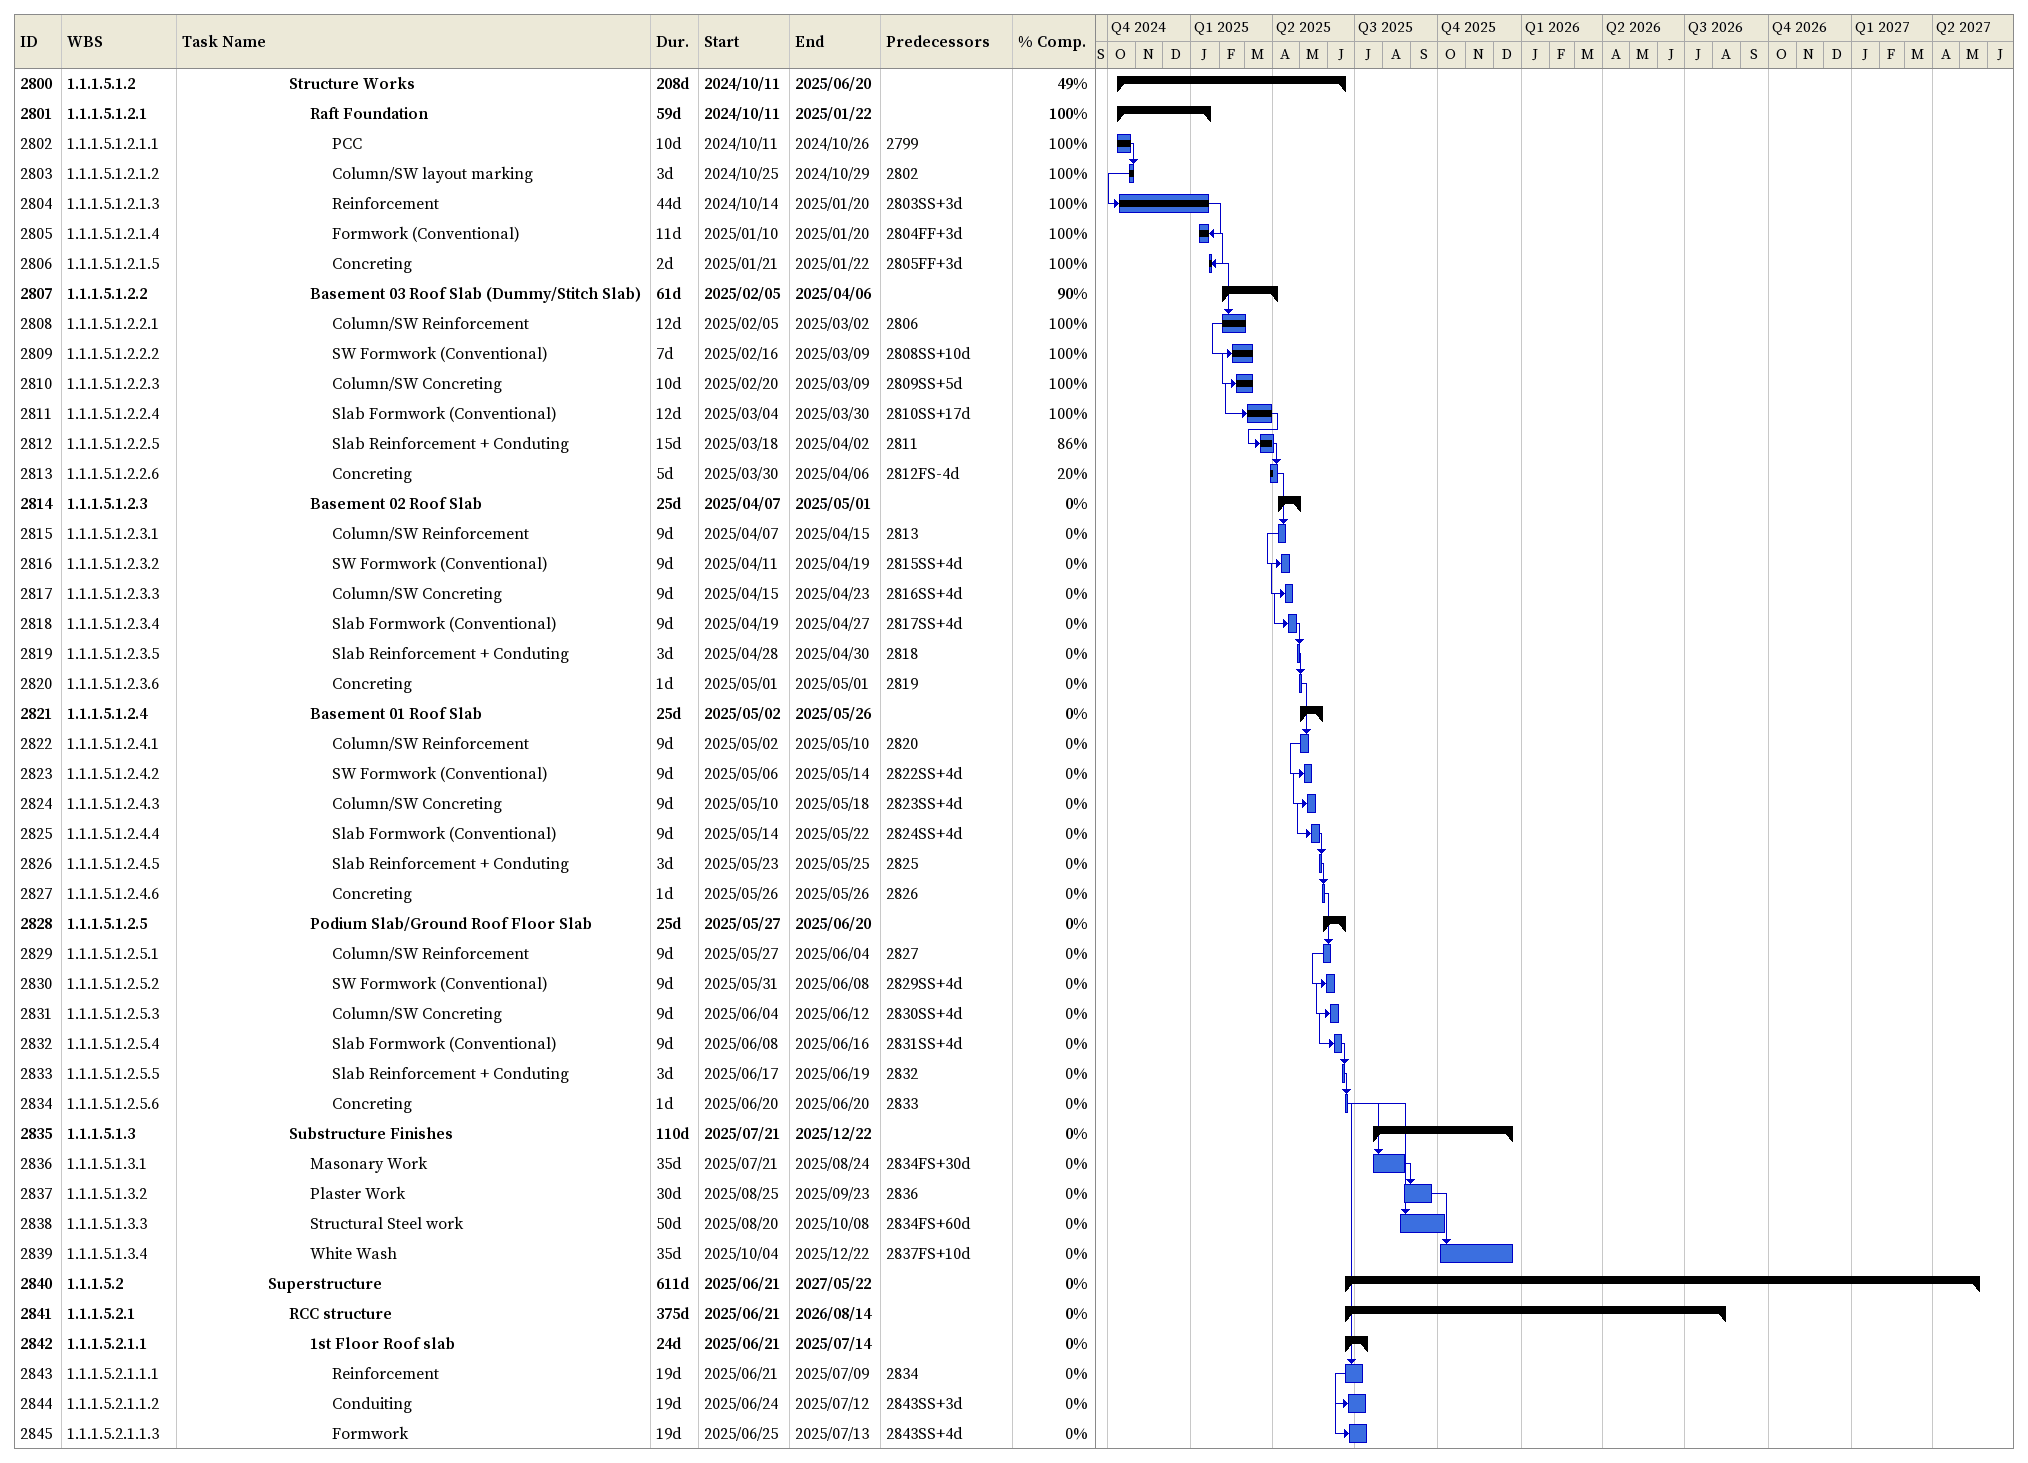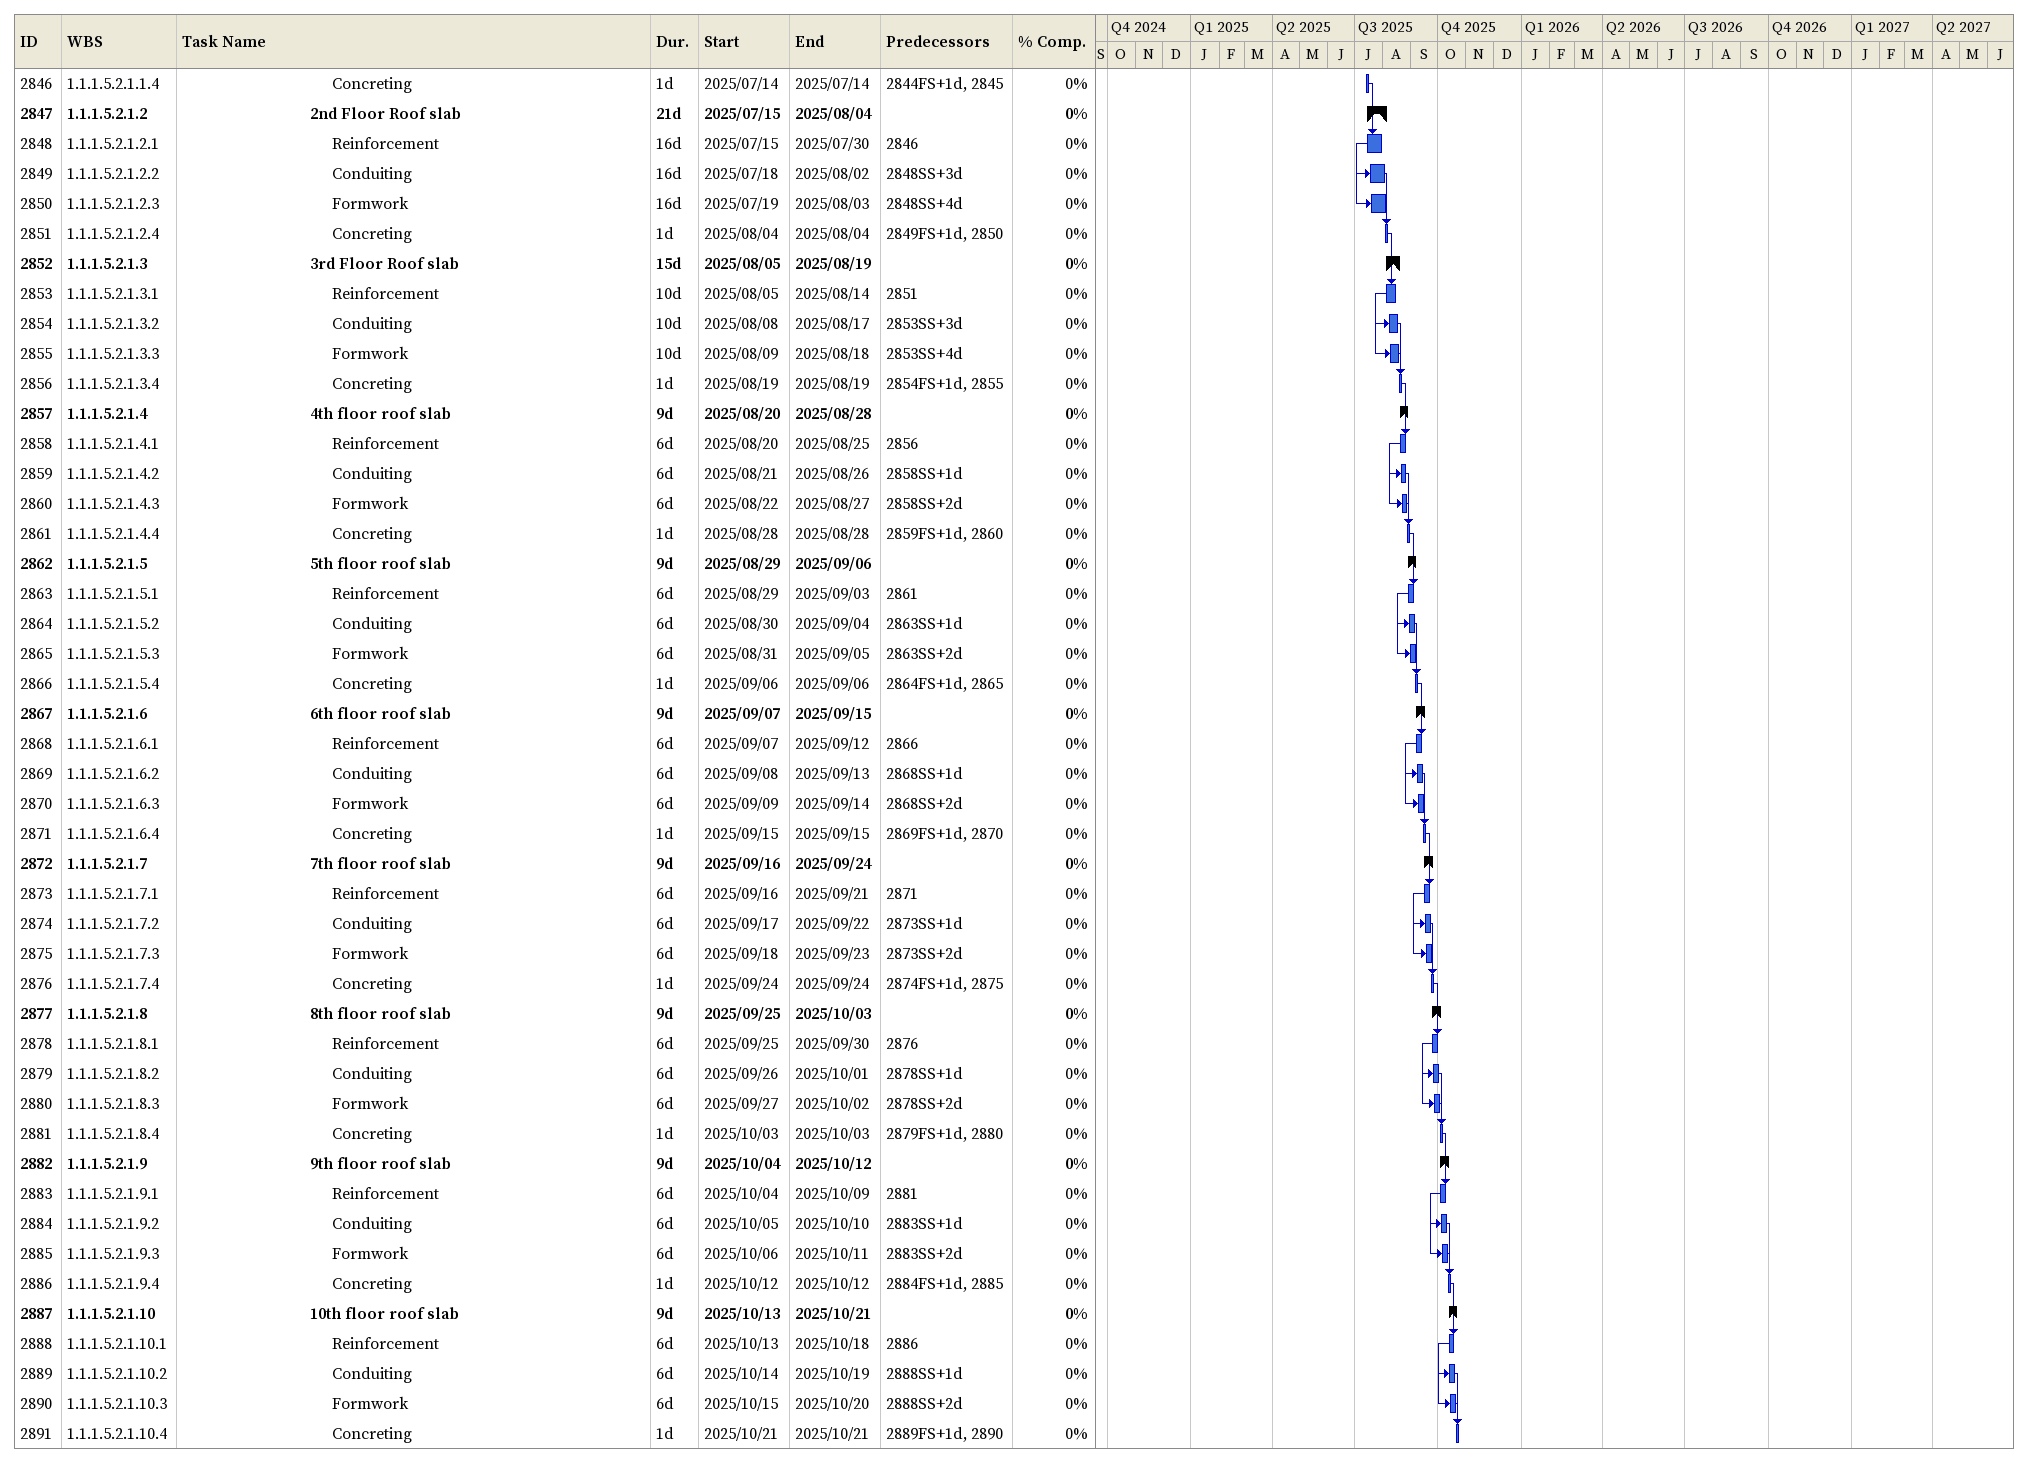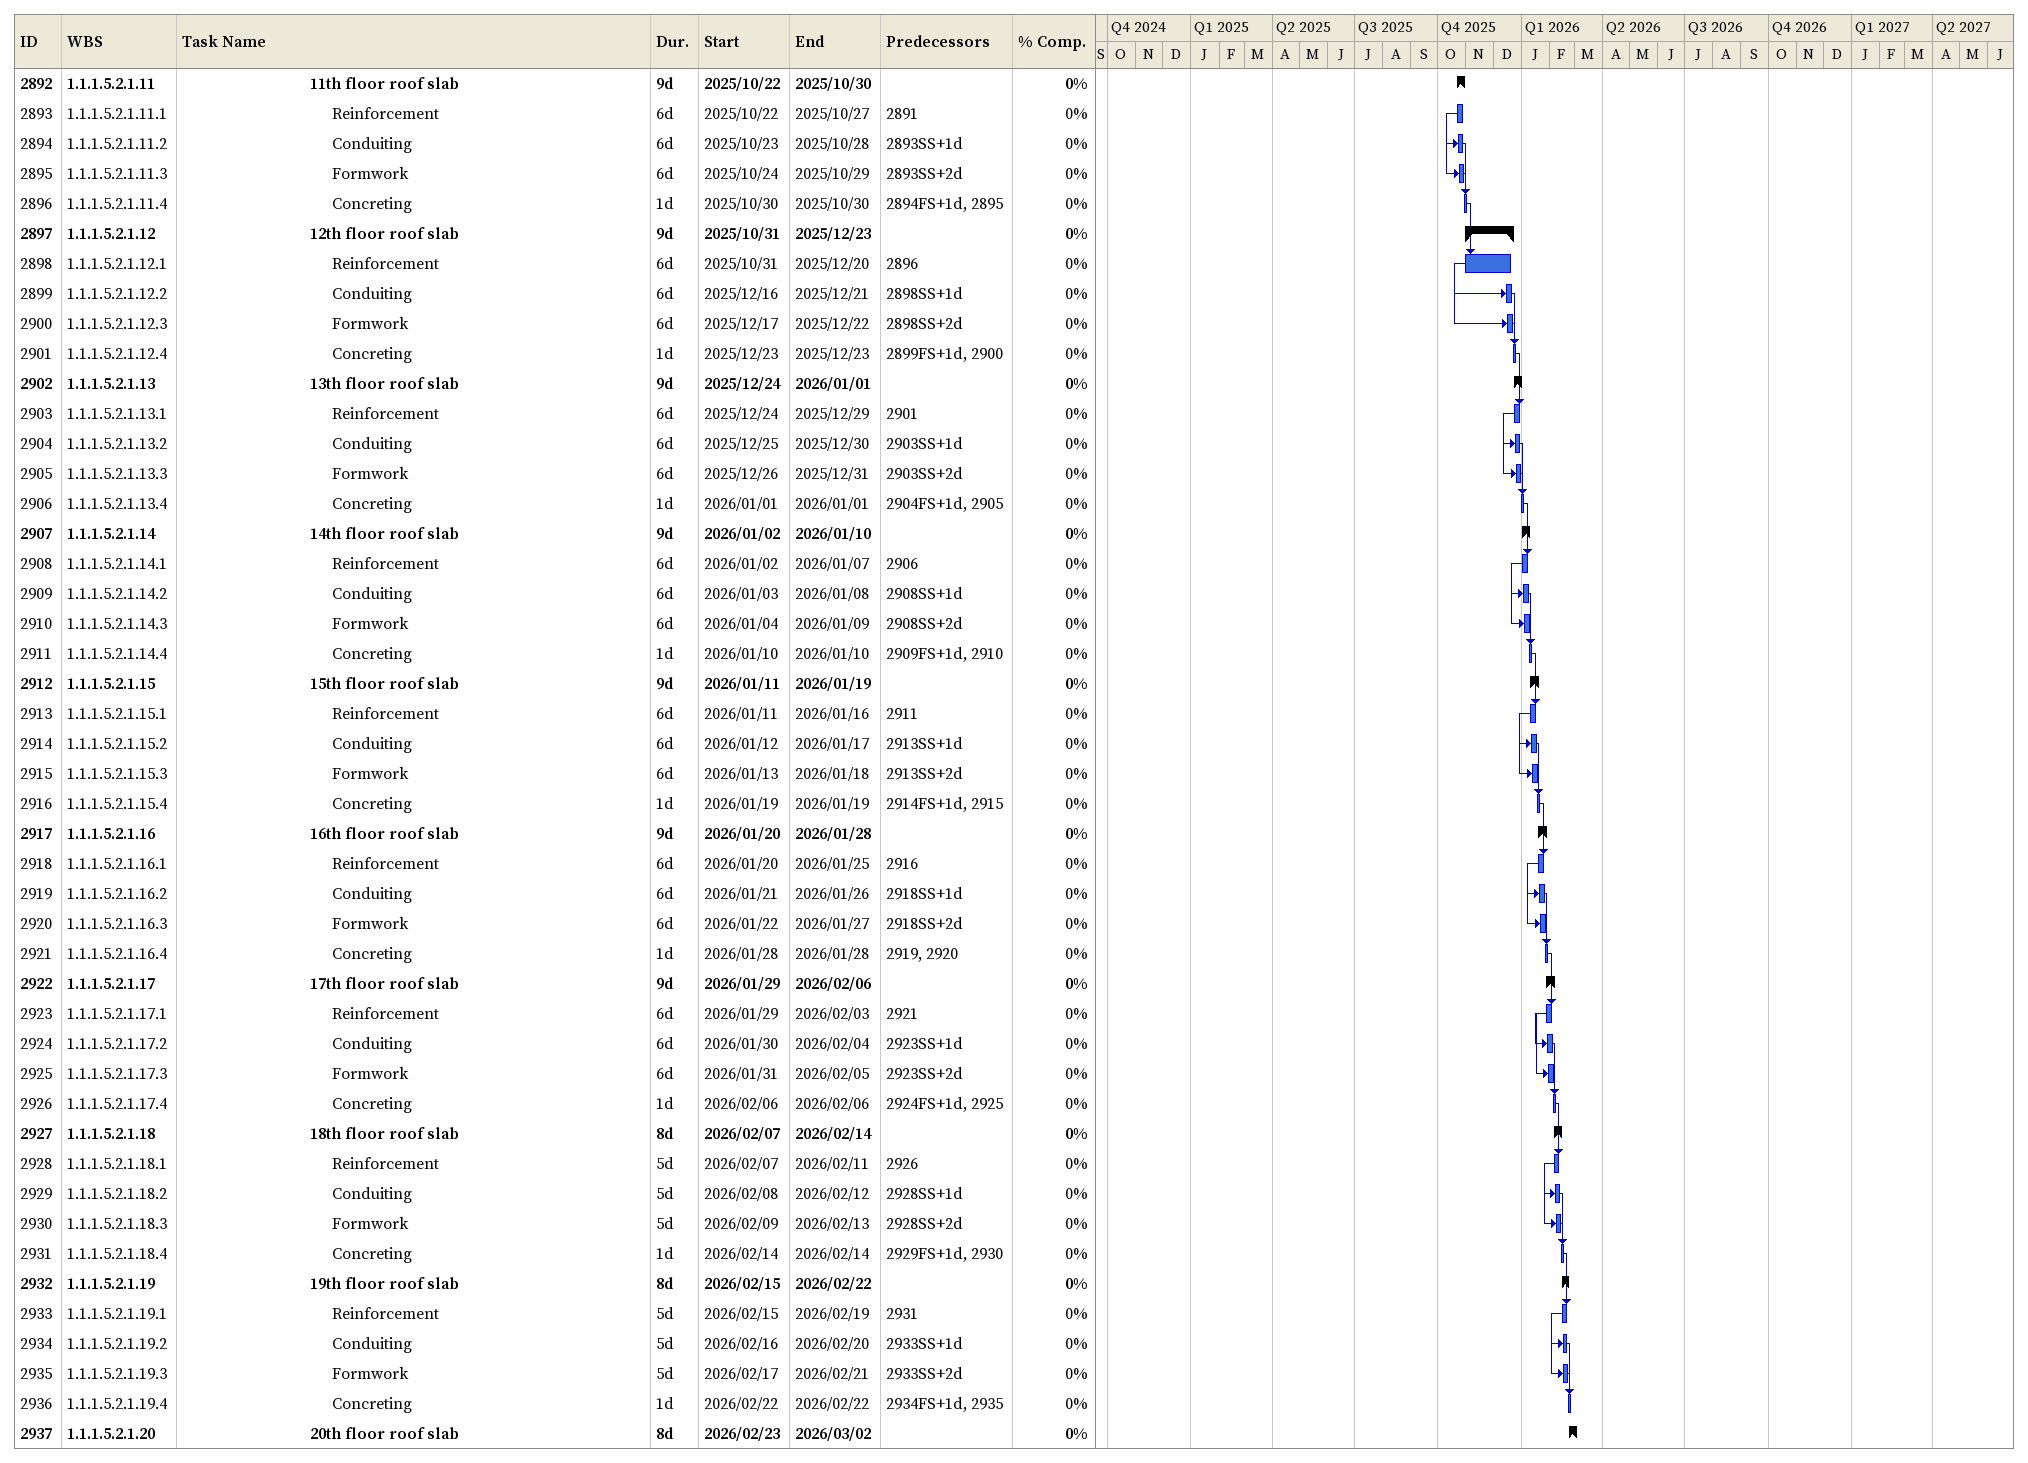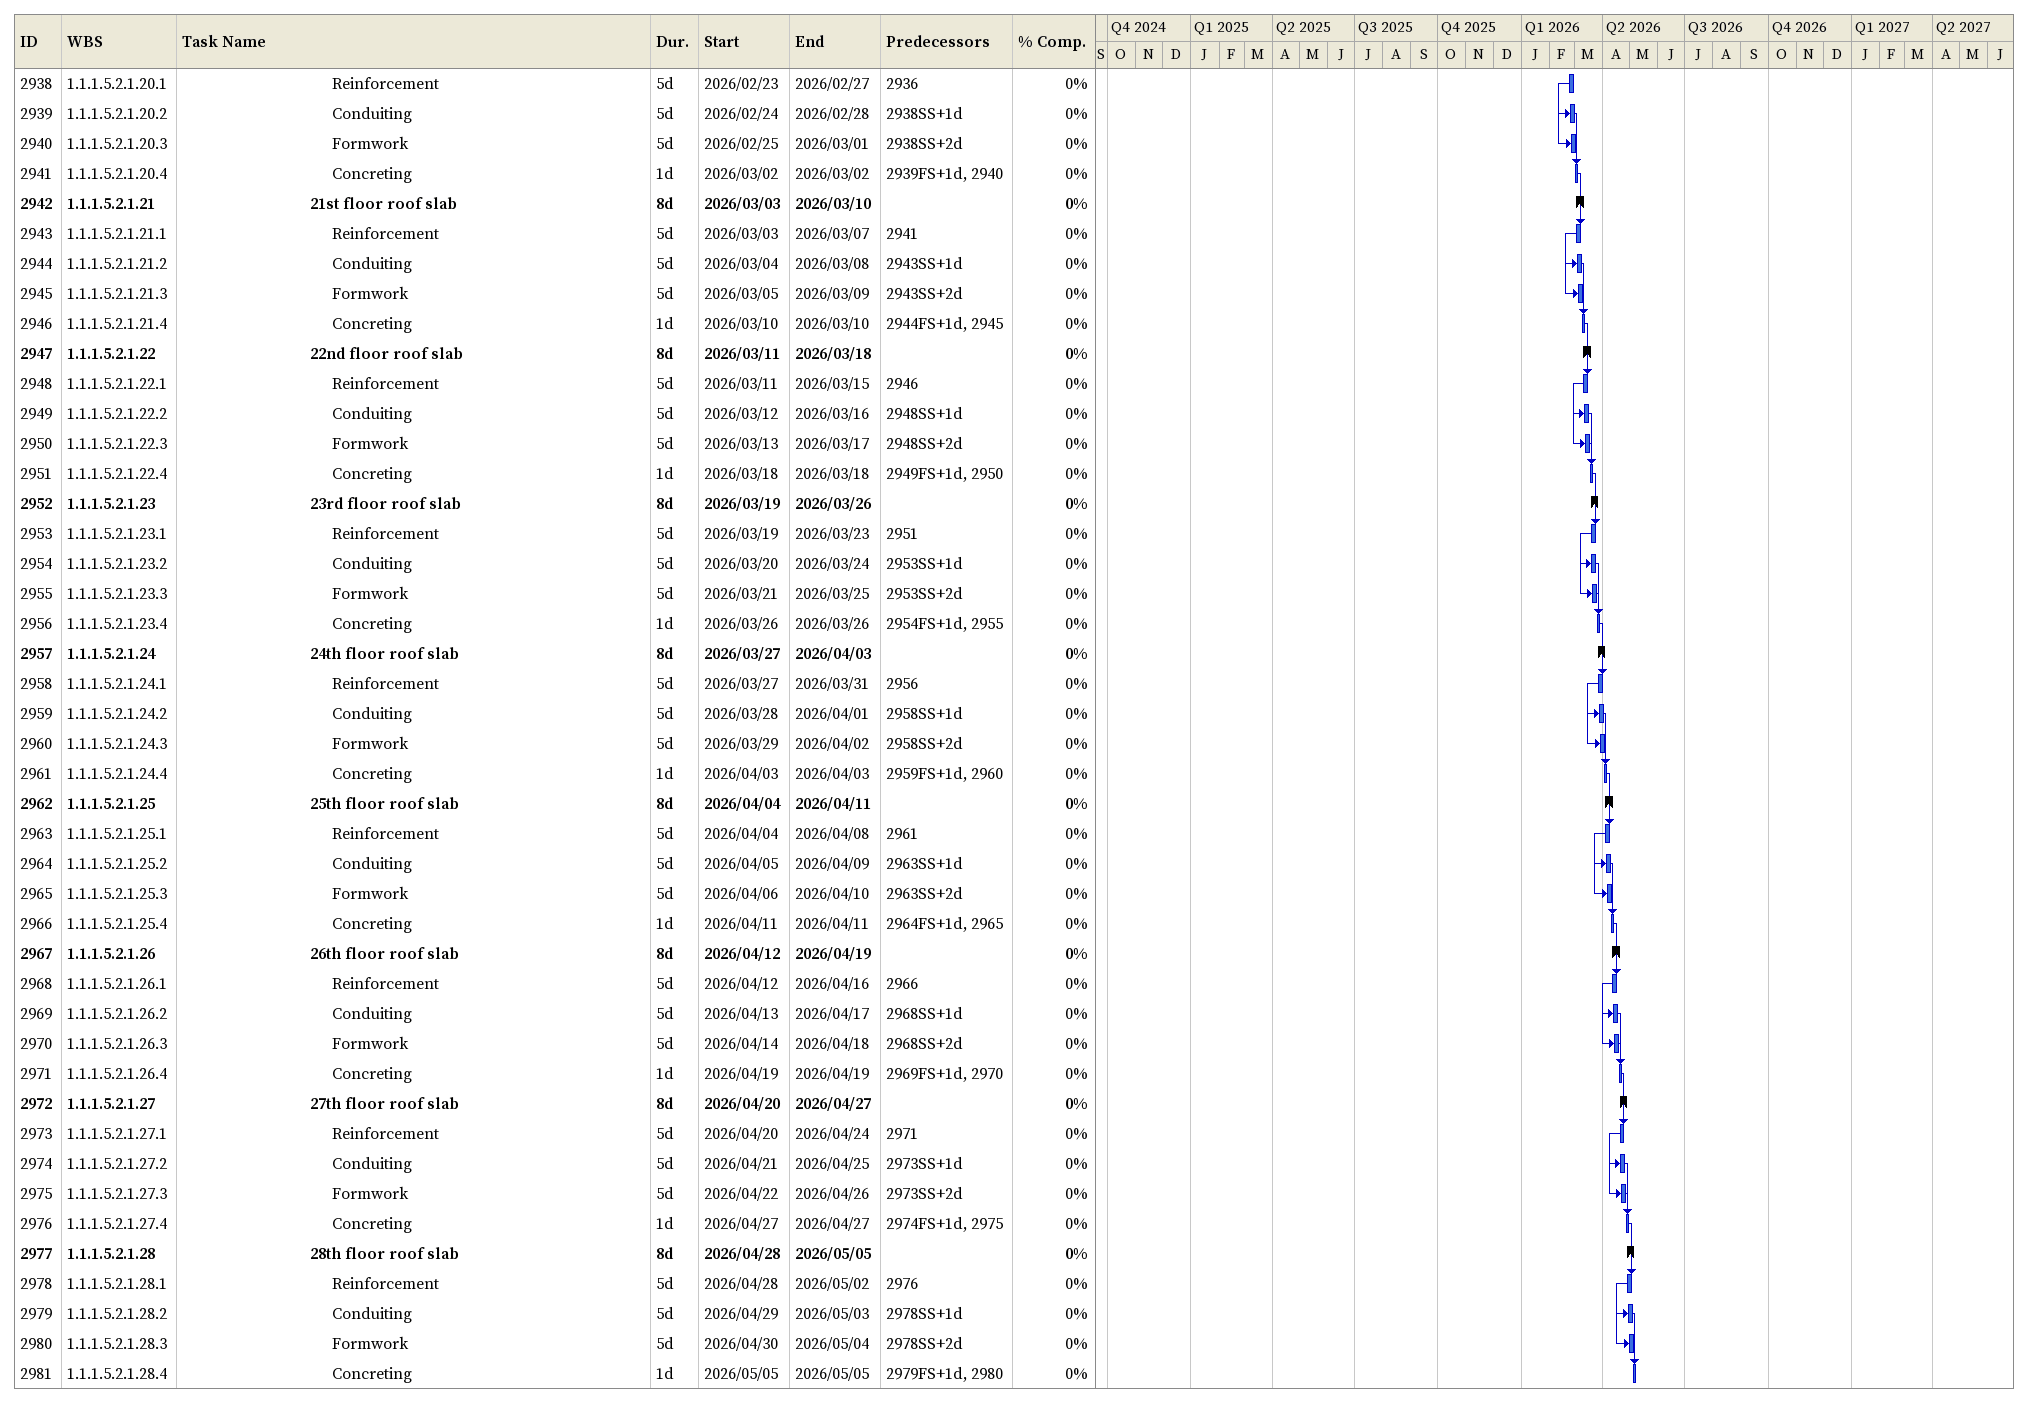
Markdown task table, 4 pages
| ID | WBS | Task | Duration | Start | Finish | Predecessors | % complete |
|---|---|---|---|---|---|---|---|
| 2800 | 1.1.1.5.1.2 | **Structure Works** | 208d | 2024-10-11 | 2025-06-20 |  | 49 |
| 2801 | 1.1.1.5.1.2.1 | **Raft Foundation** | 59d | 2024-10-11 | 2025-01-22 |  | 100 |
| 2802 | 1.1.1.5.1.2.1.1 | PCC | 10d | 2024-10-11 | 2024-10-26 | 2799 | 100 |
| 2803 | 1.1.1.5.1.2.1.2 | Column/SW layout marking | 3d | 2024-10-25 | 2024-10-29 | 2802 | 100 |
| 2804 | 1.1.1.5.1.2.1.3 | Reinforcement | 44d | 2024-10-14 | 2025-01-20 | 2803SS+3d | 100 |
| 2805 | 1.1.1.5.1.2.1.4 | Formwork (Conventional) | 11d | 2025-01-10 | 2025-01-20 | 2804FF+3d | 100 |
| 2806 | 1.1.1.5.1.2.1.5 | Concreting | 2d | 2025-01-21 | 2025-01-22 | 2805FF+3d | 100 |
| 2807 | 1.1.1.5.1.2.2 | **Basement 03 Roof Slab (Dummy/Stitch Slab)** | 61d | 2025-02-05 | 2025-04-06 |  | 90 |
| 2808 | 1.1.1.5.1.2.2.1 | Column/SW Reinforcement | 12d | 2025-02-05 | 2025-03-02 | 2806 | 100 |
| 2809 | 1.1.1.5.1.2.2.2 | SW Formwork (Conventional) | 7d | 2025-02-16 | 2025-03-09 | 2808SS+10d | 100 |
| 2810 | 1.1.1.5.1.2.2.3 | Column/SW Concreting | 10d | 2025-02-20 | 2025-03-09 | 2809SS+5d | 100 |
| 2811 | 1.1.1.5.1.2.2.4 | Slab Formwork (Conventional) | 12d | 2025-03-04 | 2025-03-30 | 2810SS+17d | 100 |
| 2812 | 1.1.1.5.1.2.2.5 | Slab Reinforcement + Conduting | 15d | 2025-03-18 | 2025-04-02 | 2811 | 86 |
| 2813 | 1.1.1.5.1.2.2.6 | Concreting | 5d | 2025-03-30 | 2025-04-06 | 2812FS-4d | 20 |
| 2814 | 1.1.1.5.1.2.3 | **Basement 02 Roof Slab** | 25d | 2025-04-07 | 2025-05-01 |  | 0 |
| 2815 | 1.1.1.5.1.2.3.1 | Column/SW Reinforcement | 9d | 2025-04-07 | 2025-04-15 | 2813 | 0 |
| 2816 | 1.1.1.5.1.2.3.2 | SW Formwork (Conventional) | 9d | 2025-04-11 | 2025-04-19 | 2815SS+4d | 0 |
| 2817 | 1.1.1.5.1.2.3.3 | Column/SW Concreting | 9d | 2025-04-15 | 2025-04-23 | 2816SS+4d | 0 |
| 2818 | 1.1.1.5.1.2.3.4 | Slab Formwork (Conventional) | 9d | 2025-04-19 | 2025-04-27 | 2817SS+4d | 0 |
| 2819 | 1.1.1.5.1.2.3.5 | Slab Reinforcement + Conduting | 3d | 2025-04-28 | 2025-04-30 | 2818 | 0 |
| 2820 | 1.1.1.5.1.2.3.6 | Concreting | 1d | 2025-05-01 | 2025-05-01 | 2819 | 0 |
| 2821 | 1.1.1.5.1.2.4 | **Basement 01 Roof Slab** | 25d | 2025-05-02 | 2025-05-26 |  | 0 |
| 2822 | 1.1.1.5.1.2.4.1 | Column/SW Reinforcement | 9d | 2025-05-02 | 2025-05-10 | 2820 | 0 |
| 2823 | 1.1.1.5.1.2.4.2 | SW Formwork (Conventional) | 9d | 2025-05-06 | 2025-05-14 | 2822SS+4d | 0 |
| 2824 | 1.1.1.5.1.2.4.3 | Column/SW Concreting | 9d | 2025-05-10 | 2025-05-18 | 2823SS+4d | 0 |
| 2825 | 1.1.1.5.1.2.4.4 | Slab Formwork (Conventional) | 9d | 2025-05-14 | 2025-05-22 | 2824SS+4d | 0 |
| 2826 | 1.1.1.5.1.2.4.5 | Slab Reinforcement + Conduting | 3d | 2025-05-23 | 2025-05-25 | 2825 | 0 |
| 2827 | 1.1.1.5.1.2.4.6 | Concreting | 1d | 2025-05-26 | 2025-05-26 | 2826 | 0 |
| 2828 | 1.1.1.5.1.2.5 | **Podium Slab/Ground Roof Floor Slab** | 25d | 2025-05-27 | 2025-06-20 |  | 0 |
| 2829 | 1.1.1.5.1.2.5.1 | Column/SW Reinforcement | 9d | 2025-05-27 | 2025-06-04 | 2827 | 0 |
| 2830 | 1.1.1.5.1.2.5.2 | SW Formwork (Conventional) | 9d | 2025-05-31 | 2025-06-08 | 2829SS+4d | 0 |
| 2831 | 1.1.1.5.1.2.5.3 | Column/SW Concreting | 9d | 2025-06-04 | 2025-06-12 | 2830SS+4d | 0 |
| 2832 | 1.1.1.5.1.2.5.4 | Slab Formwork (Conventional) | 9d | 2025-06-08 | 2025-06-16 | 2831SS+4d | 0 |
| 2833 | 1.1.1.5.1.2.5.5 | Slab Reinforcement + Conduting | 3d | 2025-06-17 | 2025-06-19 | 2832 | 0 |
| 2834 | 1.1.1.5.1.2.5.6 | Concreting | 1d | 2025-06-20 | 2025-06-20 | 2833 | 0 |
| 2835 | 1.1.1.5.1.3 | **Substructure Finishes** | 110d | 2025-07-21 | 2025-12-22 |  | 0 |
| 2836 | 1.1.1.5.1.3.1 | Masonary Work | 35d | 2025-07-21 | 2025-08-24 | 2834FS+30d | 0 |
| 2837 | 1.1.1.5.1.3.2 | Plaster Work | 30d | 2025-08-25 | 2025-09-23 | 2836 | 0 |
| 2838 | 1.1.1.5.1.3.3 | Structural Steel work | 50d | 2025-08-20 | 2025-10-08 | 2834FS+60d | 0 |
| 2839 | 1.1.1.5.1.3.4 | White Wash | 35d | 2025-10-04 | 2025-12-22 | 2837FS+10d | 0 |
| 2840 | 1.1.1.5.2 | **Superstructure** | 611d | 2025-06-21 | 2027-05-22 |  | 0 |
| 2841 | 1.1.1.5.2.1 | **RCC structure** | 375d | 2025-06-21 | 2026-08-14 |  | 0 |
| 2842 | 1.1.1.5.2.1.1 | **1st Floor Roof slab** | 24d | 2025-06-21 | 2025-07-14 |  | 0 |
| 2843 | 1.1.1.5.2.1.1.1 | Reinforcement | 19d | 2025-06-21 | 2025-07-09 | 2834 | 0 |
| 2844 | 1.1.1.5.2.1.1.2 | Conduiting | 19d | 2025-06-24 | 2025-07-12 | 2843SS+3d | 0 |
| 2845 | 1.1.1.5.2.1.1.3 | Formwork | 19d | 2025-06-25 | 2025-07-13 | 2843SS+4d | 0 |
| 2846 | 1.1.1.5.2.1.1.4 | Concreting | 1d | 2025-07-14 | 2025-07-14 | 2844FS+1d, 2845 | 0 |
| 2847 | 1.1.1.5.2.1.2 | **2nd Floor Roof slab** | 21d | 2025-07-15 | 2025-08-04 |  | 0 |
| 2848 | 1.1.1.5.2.1.2.1 | Reinforcement | 16d | 2025-07-15 | 2025-07-30 | 2846 | 0 |
| 2849 | 1.1.1.5.2.1.2.2 | Conduiting | 16d | 2025-07-18 | 2025-08-02 | 2848SS+3d | 0 |
| 2850 | 1.1.1.5.2.1.2.3 | Formwork | 16d | 2025-07-19 | 2025-08-03 | 2848SS+4d | 0 |
| 2851 | 1.1.1.5.2.1.2.4 | Concreting | 1d | 2025-08-04 | 2025-08-04 | 2849FS+1d, 2850 | 0 |
| 2852 | 1.1.1.5.2.1.3 | **3rd Floor Roof slab** | 15d | 2025-08-05 | 2025-08-19 |  | 0 |
| 2853 | 1.1.1.5.2.1.3.1 | Reinforcement | 10d | 2025-08-05 | 2025-08-14 | 2851 | 0 |
| 2854 | 1.1.1.5.2.1.3.2 | Conduiting | 10d | 2025-08-08 | 2025-08-17 | 2853SS+3d | 0 |
| 2855 | 1.1.1.5.2.1.3.3 | Formwork | 10d | 2025-08-09 | 2025-08-18 | 2853SS+4d | 0 |
| 2856 | 1.1.1.5.2.1.3.4 | Concreting | 1d | 2025-08-19 | 2025-08-19 | 2854FS+1d, 2855 | 0 |
| 2857 | 1.1.1.5.2.1.4 | **4th floor roof slab** | 9d | 2025-08-20 | 2025-08-28 |  | 0 |
| 2858 | 1.1.1.5.2.1.4.1 | Reinforcement | 6d | 2025-08-20 | 2025-08-25 | 2856 | 0 |
| 2859 | 1.1.1.5.2.1.4.2 | Conduiting | 6d | 2025-08-21 | 2025-08-26 | 2858SS+1d | 0 |
| 2860 | 1.1.1.5.2.1.4.3 | Formwork | 6d | 2025-08-22 | 2025-08-27 | 2858SS+2d | 0 |
| 2861 | 1.1.1.5.2.1.4.4 | Concreting | 1d | 2025-08-28 | 2025-08-28 | 2859FS+1d, 2860 | 0 |
| 2862 | 1.1.1.5.2.1.5 | **5th floor roof slab** | 9d | 2025-08-29 | 2025-09-06 |  | 0 |
| 2863 | 1.1.1.5.2.1.5.1 | Reinforcement | 6d | 2025-08-29 | 2025-09-03 | 2861 | 0 |
| 2864 | 1.1.1.5.2.1.5.2 | Conduiting | 6d | 2025-08-30 | 2025-09-04 | 2863SS+1d | 0 |
| 2865 | 1.1.1.5.2.1.5.3 | Formwork | 6d | 2025-08-31 | 2025-09-05 | 2863SS+2d | 0 |
| 2866 | 1.1.1.5.2.1.5.4 | Concreting | 1d | 2025-09-06 | 2025-09-06 | 2864FS+1d, 2865 | 0 |
| 2867 | 1.1.1.5.2.1.6 | **6th floor roof slab** | 9d | 2025-09-07 | 2025-09-15 |  | 0 |
| 2868 | 1.1.1.5.2.1.6.1 | Reinforcement | 6d | 2025-09-07 | 2025-09-12 | 2866 | 0 |
| 2869 | 1.1.1.5.2.1.6.2 | Conduiting | 6d | 2025-09-08 | 2025-09-13 | 2868SS+1d | 0 |
| 2870 | 1.1.1.5.2.1.6.3 | Formwork | 6d | 2025-09-09 | 2025-09-14 | 2868SS+2d | 0 |
| 2871 | 1.1.1.5.2.1.6.4 | Concreting | 1d | 2025-09-15 | 2025-09-15 | 2869FS+1d, 2870 | 0 |
| 2872 | 1.1.1.5.2.1.7 | **7th floor roof slab** | 9d | 2025-09-16 | 2025-09-24 |  | 0 |
| 2873 | 1.1.1.5.2.1.7.1 | Reinforcement | 6d | 2025-09-16 | 2025-09-21 | 2871 | 0 |
| 2874 | 1.1.1.5.2.1.7.2 | Conduiting | 6d | 2025-09-17 | 2025-09-22 | 2873SS+1d | 0 |
| 2875 | 1.1.1.5.2.1.7.3 | Formwork | 6d | 2025-09-18 | 2025-09-23 | 2873SS+2d | 0 |
| 2876 | 1.1.1.5.2.1.7.4 | Concreting | 1d | 2025-09-24 | 2025-09-24 | 2874FS+1d, 2875 | 0 |
| 2877 | 1.1.1.5.2.1.8 | **8th floor roof slab** | 9d | 2025-09-25 | 2025-10-03 |  | 0 |
| 2878 | 1.1.1.5.2.1.8.1 | Reinforcement | 6d | 2025-09-25 | 2025-09-30 | 2876 | 0 |
| 2879 | 1.1.1.5.2.1.8.2 | Conduiting | 6d | 2025-09-26 | 2025-10-01 | 2878SS+1d | 0 |
| 2880 | 1.1.1.5.2.1.8.3 | Formwork | 6d | 2025-09-27 | 2025-10-02 | 2878SS+2d | 0 |
| 2881 | 1.1.1.5.2.1.8.4 | Concreting | 1d | 2025-10-03 | 2025-10-03 | 2879FS+1d, 2880 | 0 |
| 2882 | 1.1.1.5.2.1.9 | **9th floor roof slab** | 9d | 2025-10-04 | 2025-10-12 |  | 0 |
| 2883 | 1.1.1.5.2.1.9.1 | Reinforcement | 6d | 2025-10-04 | 2025-10-09 | 2881 | 0 |
| 2884 | 1.1.1.5.2.1.9.2 | Conduiting | 6d | 2025-10-05 | 2025-10-10 | 2883SS+1d | 0 |
| 2885 | 1.1.1.5.2.1.9.3 | Formwork | 6d | 2025-10-06 | 2025-10-11 | 2883SS+2d | 0 |
| 2886 | 1.1.1.5.2.1.9.4 | Concreting | 1d | 2025-10-12 | 2025-10-12 | 2884FS+1d, 2885 | 0 |
| 2887 | 1.1.1.5.2.1.10 | **10th floor roof slab** | 9d | 2025-10-13 | 2025-10-21 |  | 0 |
| 2888 | 1.1.1.5.2.1.10.1 | Reinforcement | 6d | 2025-10-13 | 2025-10-18 | 2886 | 0 |
| 2889 | 1.1.1.5.2.1.10.2 | Conduiting | 6d | 2025-10-14 | 2025-10-19 | 2888SS+1d | 0 |
| 2890 | 1.1.1.5.2.1.10.3 | Formwork | 6d | 2025-10-15 | 2025-10-20 | 2888SS+2d | 0 |
| 2891 | 1.1.1.5.2.1.10.4 | Concreting | 1d | 2025-10-21 | 2025-10-21 | 2889FS+1d, 2890 | 0 |
| 2892 | 1.1.1.5.2.1.11 | **11th floor roof slab** | 9d | 2025-10-22 | 2025-10-30 |  | 0 |
| 2893 | 1.1.1.5.2.1.11.1 | Reinforcement | 6d | 2025-10-22 | 2025-10-27 | 2891 | 0 |
| 2894 | 1.1.1.5.2.1.11.2 | Conduiting | 6d | 2025-10-23 | 2025-10-28 | 2893SS+1d | 0 |
| 2895 | 1.1.1.5.2.1.11.3 | Formwork | 6d | 2025-10-24 | 2025-10-29 | 2893SS+2d | 0 |
| 2896 | 1.1.1.5.2.1.11.4 | Concreting | 1d | 2025-10-30 | 2025-10-30 | 2894FS+1d, 2895 | 0 |
| 2897 | 1.1.1.5.2.1.12 | **12th floor roof slab** | 9d | 2025-10-31 | 2025-12-23 |  | 0 |
| 2898 | 1.1.1.5.2.1.12.1 | Reinforcement | 6d | 2025-10-31 | 2025-12-20 | 2896 | 0 |
| 2899 | 1.1.1.5.2.1.12.2 | Conduiting | 6d | 2025-12-16 | 2025-12-21 | 2898SS+1d | 0 |
| 2900 | 1.1.1.5.2.1.12.3 | Formwork | 6d | 2025-12-17 | 2025-12-22 | 2898SS+2d | 0 |
| 2901 | 1.1.1.5.2.1.12.4 | Concreting | 1d | 2025-12-23 | 2025-12-23 | 2899FS+1d, 2900 | 0 |
| 2902 | 1.1.1.5.2.1.13 | **13th floor roof slab** | 9d | 2025-12-24 | 2026-01-01 |  | 0 |
| 2903 | 1.1.1.5.2.1.13.1 | Reinforcement | 6d | 2025-12-24 | 2025-12-29 | 2901 | 0 |
| 2904 | 1.1.1.5.2.1.13.2 | Conduiting | 6d | 2025-12-25 | 2025-12-30 | 2903SS+1d | 0 |
| 2905 | 1.1.1.5.2.1.13.3 | Formwork | 6d | 2025-12-26 | 2025-12-31 | 2903SS+2d | 0 |
| 2906 | 1.1.1.5.2.1.13.4 | Concreting | 1d | 2026-01-01 | 2026-01-01 | 2904FS+1d, 2905 | 0 |
| 2907 | 1.1.1.5.2.1.14 | **14th floor roof slab** | 9d | 2026-01-02 | 2026-01-10 |  | 0 |
| 2908 | 1.1.1.5.2.1.14.1 | Reinforcement | 6d | 2026-01-02 | 2026-01-07 | 2906 | 0 |
| 2909 | 1.1.1.5.2.1.14.2 | Conduiting | 6d | 2026-01-03 | 2026-01-08 | 2908SS+1d | 0 |
| 2910 | 1.1.1.5.2.1.14.3 | Formwork | 6d | 2026-01-04 | 2026-01-09 | 2908SS+2d | 0 |
| 2911 | 1.1.1.5.2.1.14.4 | Concreting | 1d | 2026-01-10 | 2026-01-10 | 2909FS+1d, 2910 | 0 |
| 2912 | 1.1.1.5.2.1.15 | **15th floor roof slab** | 9d | 2026-01-11 | 2026-01-19 |  | 0 |
| 2913 | 1.1.1.5.2.1.15.1 | Reinforcement | 6d | 2026-01-11 | 2026-01-16 | 2911 | 0 |
| 2914 | 1.1.1.5.2.1.15.2 | Conduiting | 6d | 2026-01-12 | 2026-01-17 | 2913SS+1d | 0 |
| 2915 | 1.1.1.5.2.1.15.3 | Formwork | 6d | 2026-01-13 | 2026-01-18 | 2913SS+2d | 0 |
| 2916 | 1.1.1.5.2.1.15.4 | Concreting | 1d | 2026-01-19 | 2026-01-19 | 2914FS+1d, 2915 | 0 |
| 2917 | 1.1.1.5.2.1.16 | **16th floor roof slab** | 9d | 2026-01-20 | 2026-01-28 |  | 0 |
| 2918 | 1.1.1.5.2.1.16.1 | Reinforcement | 6d | 2026-01-20 | 2026-01-25 | 2916 | 0 |
| 2919 | 1.1.1.5.2.1.16.2 | Conduiting | 6d | 2026-01-21 | 2026-01-26 | 2918SS+1d | 0 |
| 2920 | 1.1.1.5.2.1.16.3 | Formwork | 6d | 2026-01-22 | 2026-01-27 | 2918SS+2d | 0 |
| 2921 | 1.1.1.5.2.1.16.4 | Concreting | 1d | 2026-01-28 | 2026-01-28 | 2919, 2920 | 0 |
| 2922 | 1.1.1.5.2.1.17 | **17th floor roof slab** | 9d | 2026-01-29 | 2026-02-06 |  | 0 |
| 2923 | 1.1.1.5.2.1.17.1 | Reinforcement | 6d | 2026-01-29 | 2026-02-03 | 2921 | 0 |
| 2924 | 1.1.1.5.2.1.17.2 | Conduiting | 6d | 2026-01-30 | 2026-02-04 | 2923SS+1d | 0 |
| 2925 | 1.1.1.5.2.1.17.3 | Formwork | 6d | 2026-01-31 | 2026-02-05 | 2923SS+2d | 0 |
| 2926 | 1.1.1.5.2.1.17.4 | Concreting | 1d | 2026-02-06 | 2026-02-06 | 2924FS+1d, 2925 | 0 |
| 2927 | 1.1.1.5.2.1.18 | **18th floor roof slab** | 8d | 2026-02-07 | 2026-02-14 |  | 0 |
| 2928 | 1.1.1.5.2.1.18.1 | Reinforcement | 5d | 2026-02-07 | 2026-02-11 | 2926 | 0 |
| 2929 | 1.1.1.5.2.1.18.2 | Conduiting | 5d | 2026-02-08 | 2026-02-12 | 2928SS+1d | 0 |
| 2930 | 1.1.1.5.2.1.18.3 | Formwork | 5d | 2026-02-09 | 2026-02-13 | 2928SS+2d | 0 |
| 2931 | 1.1.1.5.2.1.18.4 | Concreting | 1d | 2026-02-14 | 2026-02-14 | 2929FS+1d, 2930 | 0 |
| 2932 | 1.1.1.5.2.1.19 | **19th floor roof slab** | 8d | 2026-02-15 | 2026-02-22 |  | 0 |
| 2933 | 1.1.1.5.2.1.19.1 | Reinforcement | 5d | 2026-02-15 | 2026-02-19 | 2931 | 0 |
| 2934 | 1.1.1.5.2.1.19.2 | Conduiting | 5d | 2026-02-16 | 2026-02-20 | 2933SS+1d | 0 |
| 2935 | 1.1.1.5.2.1.19.3 | Formwork | 5d | 2026-02-17 | 2026-02-21 | 2933SS+2d | 0 |
| 2936 | 1.1.1.5.2.1.19.4 | Concreting | 1d | 2026-02-22 | 2026-02-22 | 2934FS+1d, 2935 | 0 |
| 2937 | 1.1.1.5.2.1.20 | **20th floor roof slab** | 8d | 2026-02-23 | 2026-03-02 |  | 0 |
| 2938 | 1.1.1.5.2.1.20.1 | Reinforcement | 5d | 2026-02-23 | 2026-02-27 | 2936 | 0 |
| 2939 | 1.1.1.5.2.1.20.2 | Conduiting | 5d | 2026-02-24 | 2026-02-28 | 2938SS+1d | 0 |
| 2940 | 1.1.1.5.2.1.20.3 | Formwork | 5d | 2026-02-25 | 2026-03-01 | 2938SS+2d | 0 |
| 2941 | 1.1.1.5.2.1.20.4 | Concreting | 1d | 2026-03-02 | 2026-03-02 | 2939FS+1d, 2940 | 0 |
| 2942 | 1.1.1.5.2.1.21 | **21st floor roof slab** | 8d | 2026-03-03 | 2026-03-10 |  | 0 |
| 2943 | 1.1.1.5.2.1.21.1 | Reinforcement | 5d | 2026-03-03 | 2026-03-07 | 2941 | 0 |
| 2944 | 1.1.1.5.2.1.21.2 | Conduiting | 5d | 2026-03-04 | 2026-03-08 | 2943SS+1d | 0 |
| 2945 | 1.1.1.5.2.1.21.3 | Formwork | 5d | 2026-03-05 | 2026-03-09 | 2943SS+2d | 0 |
| 2946 | 1.1.1.5.2.1.21.4 | Concreting | 1d | 2026-03-10 | 2026-03-10 | 2944FS+1d, 2945 | 0 |
| 2947 | 1.1.1.5.2.1.22 | **22nd floor roof slab** | 8d | 2026-03-11 | 2026-03-18 |  | 0 |
| 2948 | 1.1.1.5.2.1.22.1 | Reinforcement | 5d | 2026-03-11 | 2026-03-15 | 2946 | 0 |
| 2949 | 1.1.1.5.2.1.22.2 | Conduiting | 5d | 2026-03-12 | 2026-03-16 | 2948SS+1d | 0 |
| 2950 | 1.1.1.5.2.1.22.3 | Formwork | 5d | 2026-03-13 | 2026-03-17 | 2948SS+2d | 0 |
| 2951 | 1.1.1.5.2.1.22.4 | Concreting | 1d | 2026-03-18 | 2026-03-18 | 2949FS+1d, 2950 | 0 |
| 2952 | 1.1.1.5.2.1.23 | **23rd floor roof slab** | 8d | 2026-03-19 | 2026-03-26 |  | 0 |
| 2953 | 1.1.1.5.2.1.23.1 | Reinforcement | 5d | 2026-03-19 | 2026-03-23 | 2951 | 0 |
| 2954 | 1.1.1.5.2.1.23.2 | Conduiting | 5d | 2026-03-20 | 2026-03-24 | 2953SS+1d | 0 |
| 2955 | 1.1.1.5.2.1.23.3 | Formwork | 5d | 2026-03-21 | 2026-03-25 | 2953SS+2d | 0 |
| 2956 | 1.1.1.5.2.1.23.4 | Concreting | 1d | 2026-03-26 | 2026-03-26 | 2954FS+1d, 2955 | 0 |
| 2957 | 1.1.1.5.2.1.24 | **24th floor roof slab** | 8d | 2026-03-27 | 2026-04-03 |  | 0 |
| 2958 | 1.1.1.5.2.1.24.1 | Reinforcement | 5d | 2026-03-27 | 2026-03-31 | 2956 | 0 |
| 2959 | 1.1.1.5.2.1.24.2 | Conduiting | 5d | 2026-03-28 | 2026-04-01 | 2958SS+1d | 0 |
| 2960 | 1.1.1.5.2.1.24.3 | Formwork | 5d | 2026-03-29 | 2026-04-02 | 2958SS+2d | 0 |
| 2961 | 1.1.1.5.2.1.24.4 | Concreting | 1d | 2026-04-03 | 2026-04-03 | 2959FS+1d, 2960 | 0 |
| 2962 | 1.1.1.5.2.1.25 | **25th floor roof slab** | 8d | 2026-04-04 | 2026-04-11 |  | 0 |
| 2963 | 1.1.1.5.2.1.25.1 | Reinforcement | 5d | 2026-04-04 | 2026-04-08 | 2961 | 0 |
| 2964 | 1.1.1.5.2.1.25.2 | Conduiting | 5d | 2026-04-05 | 2026-04-09 | 2963SS+1d | 0 |
| 2965 | 1.1.1.5.2.1.25.3 | Formwork | 5d | 2026-04-06 | 2026-04-10 | 2963SS+2d | 0 |
| 2966 | 1.1.1.5.2.1.25.4 | Concreting | 1d | 2026-04-11 | 2026-04-11 | 2964FS+1d, 2965 | 0 |
| 2967 | 1.1.1.5.2.1.26 | **26th floor roof slab** | 8d | 2026-04-12 | 2026-04-19 |  | 0 |
| 2968 | 1.1.1.5.2.1.26.1 | Reinforcement | 5d | 2026-04-12 | 2026-04-16 | 2966 | 0 |
| 2969 | 1.1.1.5.2.1.26.2 | Conduiting | 5d | 2026-04-13 | 2026-04-17 | 2968SS+1d | 0 |
| 2970 | 1.1.1.5.2.1.26.3 | Formwork | 5d | 2026-04-14 | 2026-04-18 | 2968SS+2d | 0 |
| 2971 | 1.1.1.5.2.1.26.4 | Concreting | 1d | 2026-04-19 | 2026-04-19 | 2969FS+1d, 2970 | 0 |
| 2972 | 1.1.1.5.2.1.27 | **27th floor roof slab** | 8d | 2026-04-20 | 2026-04-27 |  | 0 |
| 2973 | 1.1.1.5.2.1.27.1 | Reinforcement | 5d | 2026-04-20 | 2026-04-24 | 2971 | 0 |
| 2974 | 1.1.1.5.2.1.27.2 | Conduiting | 5d | 2026-04-21 | 2026-04-25 | 2973SS+1d | 0 |
| 2975 | 1.1.1.5.2.1.27.3 | Formwork | 5d | 2026-04-22 | 2026-04-26 | 2973SS+2d | 0 |
| 2976 | 1.1.1.5.2.1.27.4 | Concreting | 1d | 2026-04-27 | 2026-04-27 | 2974FS+1d, 2975 | 0 |
| 2977 | 1.1.1.5.2.1.28 | **28th floor roof slab** | 8d | 2026-04-28 | 2026-05-05 |  | 0 |
| 2978 | 1.1.1.5.2.1.28.1 | Reinforcement | 5d | 2026-04-28 | 2026-05-02 | 2976 | 0 |
| 2979 | 1.1.1.5.2.1.28.2 | Conduiting | 5d | 2026-04-29 | 2026-05-03 | 2978SS+1d | 0 |
| 2980 | 1.1.1.5.2.1.28.3 | Formwork | 5d | 2026-04-30 | 2026-05-04 | 2978SS+2d | 0 |
| 2981 | 1.1.1.5.2.1.28.4 | Concreting | 1d | 2026-05-05 | 2026-05-05 | 2979FS+1d, 2980 | 0 |
